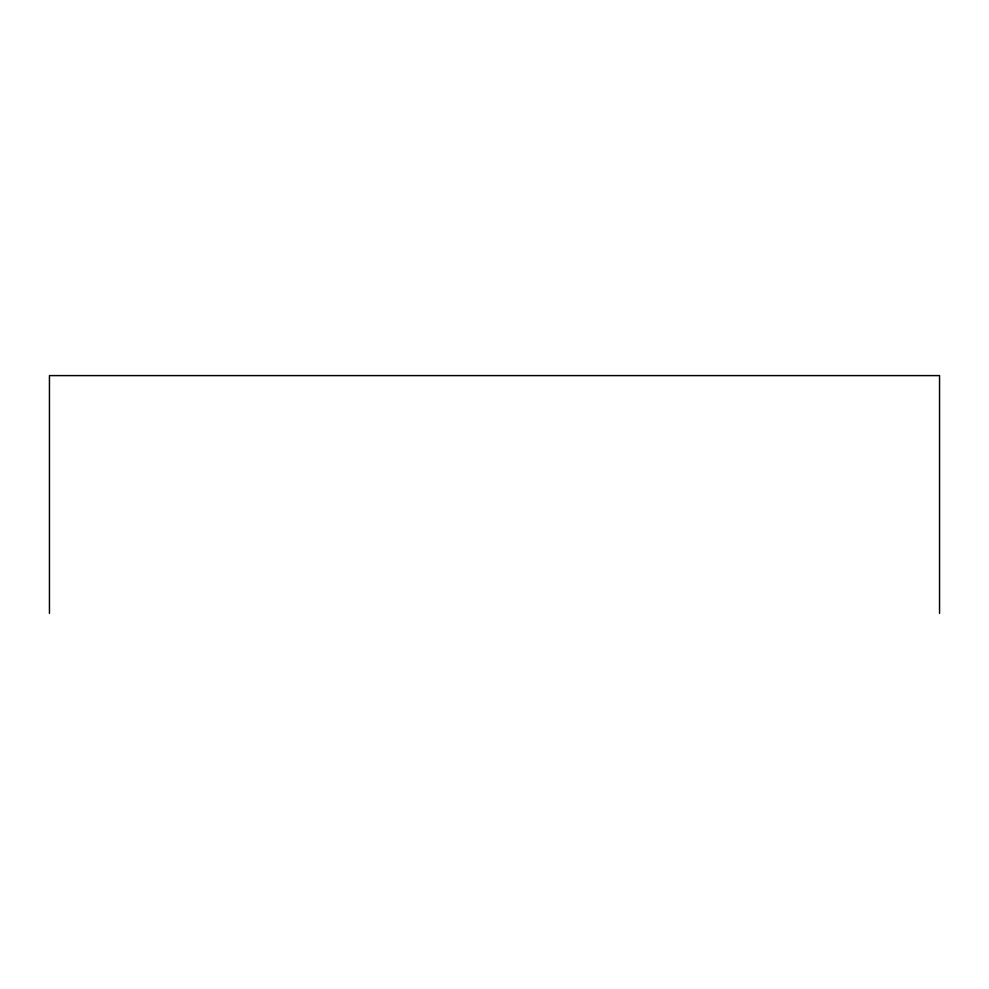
<?xml version="1.0" encoding="UTF-8"?>
<svg xmlns="http://www.w3.org/2000/svg" width="989" height="989" viewBox="0 0 989 989"><rect width="100%" height="100%" fill="white"/><g stroke="black" fill="none" stroke-linecap="round" stroke-linejoin="round"><path stroke-width="1.48" d="M939.55 613.403L939.55 375.597L49.45 375.597L49.45 613.403"/></g></svg>
